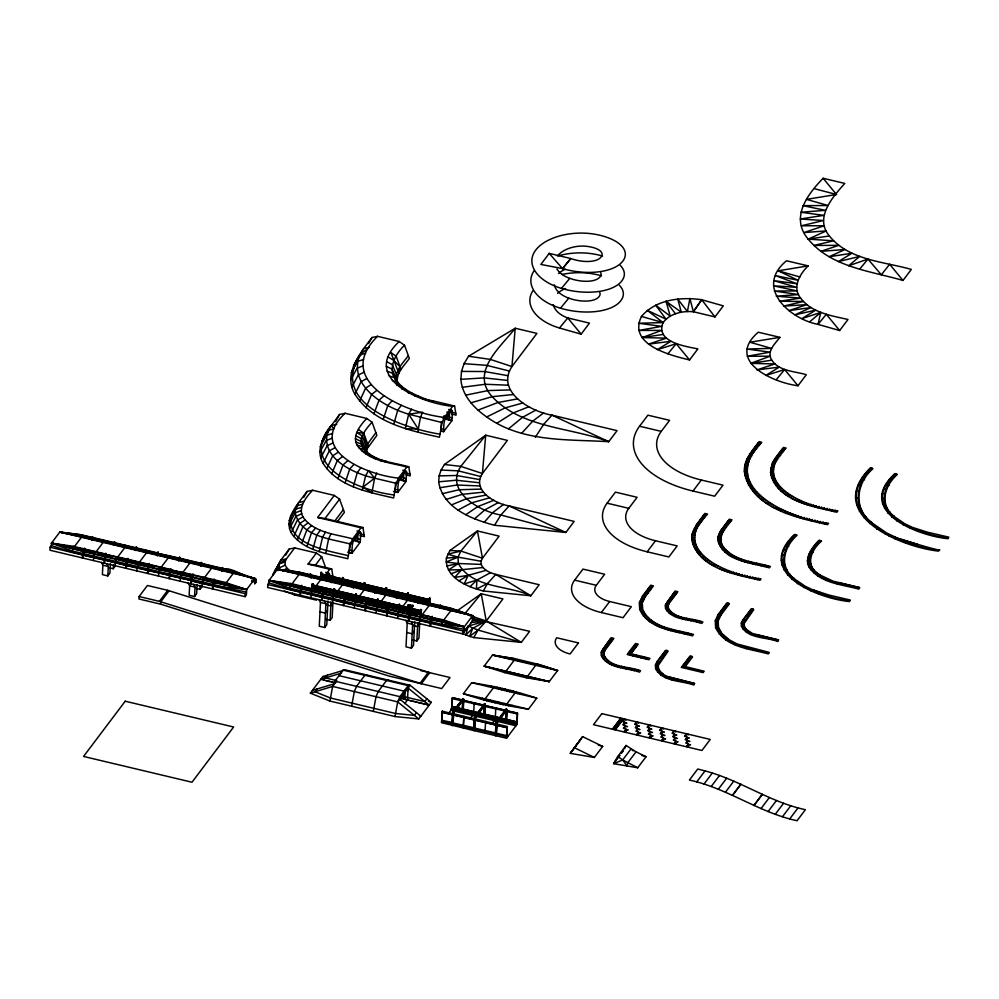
<?xml version="1.0" encoding="UTF-8"?>
<svg xmlns="http://www.w3.org/2000/svg" width="999" height="999" viewBox="0 0 999 999"><rect width="100%" height="100%" fill="white"/><g stroke="black" fill="none" stroke-linecap="round" stroke-linejoin="round"><path stroke-width="1.5" d="M415.646 701.91L416.995 702.235M408.329 604.732L409.965 604.857M158.167 554.233L158.267 552.26L157.455 555.631L157.492 552.897L136.339 547.864L135.227 550.337L135.802 547.739L114.66 542.707L113.549 545.179L114.111 542.582L92.969 537.549L91.858 540.022L92.432 537.425L81.856 534.902L59.803 532.067L51.473 543.119L51.349 545.591L50.1 547.252L49.95 550.224L245.13 596.653L246.378 594.992L246.653 589.547L254.982 578.508C248.476 579.507 225.162 562.799 221.978 570.978L222.777 567.607L222.515 571.103M82.567 554.645L71.99 552.135L73.264 546.291L83.841 548.813L82.355 554.92L50.1 547.252M82.205 557.892L83.392 548.938L84.615 548.164L82.979 553.608M82.755 558.016L84.378 548.938L105.519 553.97L105.157 556.293L104.046 560.077L82.905 555.057L104.258 559.802M91.858 540.022L92.657 536.65L92.395 540.147M93.319 560.539L94.955 551.46M101.461 562.474L102.872 565.209L102.398 574.625L107.817 575.911L109.902 573.151L110.377 563.748M103.896 563.049L105.757 553.196L104.433 563.186M104.795 559.939L125.737 565.247L104.583 560.214L105.807 554.445L127.21 559.128L125.587 568.219M107.817 575.911L108.292 566.508L106.881 563.761M113.549 545.179L114.348 541.808L114.922 543.731M114.086 545.304L114.885 541.933M109.166 567.757L113.237 568.731L113.436 564.697M115.01 565.696L116.633 556.618M126.124 568.344L127.984 558.491L126.761 559.253L125.812 563.798M126.486 565.097L127.747 559.265L148.901 564.285L148.539 566.62L147.415 570.404L126.274 565.372L147.627 570.129M136.776 563.411L127.647 561.238L127.747 559.265M127.984 558.491L127.647 561.238M135.227 550.337L136.039 546.965L136.476 549.075M135.777 550.474L136.576 547.102M136.701 570.854L138.324 561.775M139.086 596.528L159.415 601.361L421.353 683.728L429.695 672.677L167.745 590.322L147.415 585.489L139.086 596.528L138.948 599L160.639 604.158L388.623 675.936L441.695 688.561L450.025 677.522L420.766 670.554M147.265 573.376L149.126 563.523L147.815 573.501M169.955 572.115L148.814 567.095L149.438 564.423L170.579 569.455L169.318 575.287L147.964 570.529L148.227 569.018M156.918 555.494L157.717 552.122M157.455 555.631L158.267 552.26M158.379 576.011L160.015 566.933M160.639 604.158L160.764 601.785L169.093 590.746M168.956 578.533L170.817 568.681L169.493 578.658M169.855 575.412L190.996 580.444L169.643 575.686L169.917 574.175M191.646 577.285L170.504 572.252L170.866 569.929L192.27 574.612L190.647 583.691M221.978 570.978L222.552 568.381L201.398 563.349L200.836 565.946L200.861 563.224L179.72 558.191L178.609 560.664L179.408 557.292L180.557 559.89M178.908 558.404L157.767 553.371L179.171 558.054L178.609 560.664M179.146 560.789L179.408 557.292M190.185 562.687L179.62 560.164L179.72 558.191M180.07 581.181L181.693 572.09M188.199 583.116L189.623 585.851L189.148 595.254L194.568 596.553L196.641 593.781L197.128 584.378M191.184 583.816L193.044 573.963L191.82 574.737L190.871 579.283M191.546 580.569L192.807 574.737L213.961 579.77L213.599 582.092L212.475 585.876L191.333 580.856L212.687 585.601M194.568 596.553L195.042 587.137L193.619 584.403M200.287 565.821L200.412 563.349L201.636 562.574L200.412 563.349M200.836 565.946L201.099 562.449M195.916 588.399L199.975 589.373L200.187 585.339M201.761 586.338L203.384 577.247M212.325 588.848L214.186 578.995L212.874 588.985M213.224 585.739L246.528 592.032L245.279 593.681L213.024 586.013L214.498 579.895L225.075 582.417L246.653 589.547L223.863 587.012L72.053 550.899L51.473 543.119L73.264 546.291M223.801 588.249L225.075 582.417M245.13 596.653L245.279 593.681M222.827 568.856L233.404 571.366L254.982 578.508L254.708 583.953L255.956 582.292L256.106 579.32L253.184 578.633M353.933 585.102L353.371 587.712L353.396 584.977L332.255 579.944L331.68 582.554L331.705 579.82L310.564 574.787L309.99 577.385L310.027 574.662L299.45 572.14L277.397 569.305L269.068 580.357L267.545 587.462L462.724 633.89L473.551 619.53L473.701 616.57L469.305 615.521M300.162 591.883L289.585 589.373L290.859 583.541L301.423 586.051L299.95 592.157L267.695 584.49M299.8 595.129L301.661 585.277L300.349 595.267M321.915 595.804L321.641 597.327L300.499 592.295L301.71 586.525L323.114 591.208L322.49 593.881L301.348 588.848M309.453 577.26L310.252 573.888L311.401 576.485M309.99 577.385L310.801 574.013M331.606 581.805L310.464 576.773L310.564 574.787M311.114 578.209L310.464 576.773M310.914 597.777L312.799 583.741L312.612 589.035L312.525 583.678L312.612 589.035M312.525 583.678L312.063 588.911M320.854 572.639L320.604 577.584L321.353 577.434L321.603 572.489L320.854 572.639L321.603 572.489M321.066 572.352L320.779 579.632L313.374 589.447M319.056 599.712L320.467 602.459L319.268 626.211L324.687 627.509L326.773 624.75L327.972 600.986M321.491 600.287L323.351 590.434L322.178 597.452L343.331 602.484L343.594 600.973M322.028 600.424L322.577 593.319M332.679 595.491L323.564 593.319L323.664 591.333L344.805 596.366L344.443 598.701L323.039 594.005M326.973 575.561L328.596 573.089L329.508 574.188L329.37 576.96M324.687 627.509L325.886 603.746L324.475 600.998M323.476 679.982L324.825 680.307M326.186 680.631L327.535 680.943M331.144 582.417L331.943 579.045M331.68 582.554L332.48 579.183L332.38 581.156M326.036 619.355L330.095 620.329L331.031 601.935M332.605 602.934L334.215 588.836L334.503 593.918L333.753 594.068L334.215 588.836M328.896 681.268L330.244 681.593M334.29 594.193L334.278 589.185M331.606 681.917L332.954 682.242M342.545 577.797L342.295 582.742L343.044 582.592L343.294 577.647L342.545 577.797L343.294 577.647M342.744 577.522L342.457 584.79L335.052 594.605M343.082 577.922L343.044 582.592M343.181 605.456L345.042 595.604M343.718 605.581L345.579 595.729M344.081 602.335L345.342 596.503L366.496 601.535L366.133 603.858L365.01 607.642L343.868 602.609L365.222 607.367M349.238 552.572L349.638 544.555M350.587 552.897L349.25 552.322M347.602 552.185L351.948 553.221C352.147 548.426 351.785 540.684 355.344 537.862M354.121 539.735L352.784 539.16M352.822 587.574L353.634 584.203L353.371 587.712M355.294 538.011L358.266 533.99M357.967 533.503L357.567 541.52L355.482 540.047L355.607 537.574L360.402 539.697M356.518 540.784L355.494 539.81M354.295 608.091L355.894 593.993L356.318 595.429L377.522 600.399M358.216 534.14L359.84 531.668L360.751 532.767L360.277 542.17L351.948 553.221M356.218 598.463L355.432 599.225L355.894 593.993M355.919 599.013L355.956 594.343M355.981 599.35L356.443 594.13M358.916 541.845L357.58 541.283M364.061 587.212L363.973 587.899L364.435 582.679L364.148 589.947L356.743 599.762M364.16 585.364L364.123 585.976M364.435 582.679L364.16 584.19L343.069 579.095M364.86 610.614L366.72 600.761M365.409 610.739L367.27 600.886L367.145 603.359M388.174 606.693L386.7 612.799L365.559 607.767L367.033 601.66L388.174 606.693L388.074 608.666M416.945 600.099L397.315 595.429L396.74 598.026L396.765 595.292L375.624 590.272L374.513 592.744L375.312 589.373M364.51 587.624L375.087 590.134L374.513 592.744M375.05 592.869L375.861 589.497M375.974 613.261L377.859 599.225L377.672 604.52L377.585 599.163L377.672 604.52M377.585 599.163L377.123 604.383M385.914 588.111L385.664 593.069L386.413 592.919L386.663 587.961L385.914 588.111L386.663 587.961M386.126 587.837L385.839 595.104L378.434 604.932M386.551 615.771L387.737 606.818L388.948 606.043L387.737 606.818M387.088 615.896L387.637 608.791M409.602 612.2L388.723 606.818L409.865 611.85L409.503 614.173L408.391 617.956L387.237 612.924L388.411 605.918M395.055 491.82L395.467 483.803M396.416 492.145L395.067 491.57M393.431 491.433L397.764 492.47C397.964 487.674 397.602 479.932 401.173 477.11M399.95 478.983L398.601 478.409M401.123 477.26L404.083 473.239M403.796 472.752L403.384 480.769L401.298 479.295L401.423 476.823L406.231 478.946M396.203 597.902L397.003 594.53L396.74 598.026M402.347 480.032L401.311 479.058M404.033 473.389L405.656 470.916L406.581 472.015L406.106 481.418L397.764 492.47M397.664 618.418L399.275 604.32L399.563 609.402L398.813 609.54L399.275 604.32M404.745 481.093L403.396 480.531M399.35 609.677L399.338 604.657M401.348 697.527L400.012 696.965M407.604 593.269L407.355 598.226L408.104 598.076L408.354 593.131L407.604 593.269L408.354 593.131M407.804 592.994L407.517 600.262L401.036 608.853M400.037 700.324L400.824 697.752L407.068 689.472L407.979 690.571L405.269 689.922L404.795 699.325L402.709 697.851L402.834 695.379L404.92 696.852L424.8 701.585L426.885 698.825M407.879 597.939L407.879 593.331M408.141 593.406L408.104 598.076M405.794 620.354L407.217 623.089L406.006 646.852L411.426 648.139L413.511 645.379L414.722 621.615M403.758 698.588L402.722 697.602M403.946 693.618L404.071 691.146L339.011 675.661M408.566 605.382L409.365 605.332M408.241 620.928L410.102 611.076L410.302 613.96L410.402 611.975L431.556 617.007L410.139 612.325L408.928 618.094L430.07 623.126L431.106 617.132L432.33 616.371L430.469 626.223M408.778 621.066L410.639 611.201M409.19 605.082L408.853 604.894M406.156 699.65L404.807 699.075M329.945 701.061L332.63 686.425L334.84 681.181L343.169 670.142L408.229 685.614L410.189 685.326L345.13 669.854L322.839 676.573L310.339 693.144L329.945 701.061L395.005 716.545L418.781 718.943L431.281 702.372L410.189 685.326L408.104 688.086L407.505 699.974L404.732 703.658M408.866 700.299L407.517 699.725M411.426 648.139L412.637 624.387L411.213 621.64M410.214 700.624L411.576 700.936M412.924 701.261L414.285 701.585M417.882 603.059L418.007 600.586L419.23 599.812L418.431 603.184L418.456 600.461M472.302 621.191L472.577 615.746L451.261 608.266L440.684 605.744L440.109 608.354L440.147 605.619L418.993 600.586L418.431 603.184M412.774 639.997L416.845 640.958L417.782 622.577M419.355 623.576L420.954 609.477L421.253 614.56L420.504 614.71L420.954 609.477M420.979 614.497L421.016 609.815M421.041 614.835L421.503 609.602M418.344 702.559L419.705 702.871M419.518 715.609L420.866 716.183L399.775 699.138L397.689 701.897L395.005 716.545M421.066 703.196L422.415 703.521M423.776 703.845L425.124 704.17M421.803 615.247L429.208 605.431L430.045 598.289L429.22 599.675L408.079 594.642M429.12 602.697L429.033 603.384L429.495 598.151M429.92 626.086L430.144 621.678L431.543 619.243M426.486 704.482L427.834 704.807M430.819 622.976L464.123 629.27L462.874 630.918L430.619 623.251L431.83 617.482L442.669 619.655L464.248 626.798L472.577 615.746L450.999 608.603L440.422 606.093M440.884 431.068L441.009 428.596L443.718 429.233M441.083 427.21L441.358 421.665M442.232 431.393L440.896 430.819M440.696 431.031L443.593 431.718C443.793 426.923 443.431 419.18 446.99 416.346M445.779 418.231L444.43 417.657M446.953 416.508L449.712 412.512M443.593 431.718L451.923 420.666L452.397 411.263L449.687 410.614L449.213 420.017L447.127 418.544L447.252 416.071L452.048 418.194M448.176 419.28L447.14 418.306M439.572 608.216L440.372 604.845L440.109 608.354M449.862 412.637L451.486 410.164L452.397 411.263M450.574 420.342L449.225 419.78M441.396 625.486L442.669 619.655M441.733 720.104L442.295 711.063L441.508 722.714L451.948 725.199L452.572 714.672L452.984 712.275L453.796 712.462L452.647 725.536L451.835 725.336L453.022 711.525L462.612 698.825L463.698 699.35L463.236 710.351M461.338 699.787L452.397 697.664L451.948 706.58L505.756 719.38L506.206 710.464L485.227 705.644L506.206 710.464M452.647 725.536L453.833 711.725L463.424 699.025M453.221 720.004L453.359 717.369M462.724 633.89L462.874 630.918M463.973 632.242L464.248 626.798L431.83 617.482M462.375 709.053L462.574 699.575L463.386 699.762L463.486 701.473L463.086 709.39M462.425 710.152L462.887 700.998L452.347 698.651M463.199 727.884L463.873 716.358M463.424 725.262L463.823 717.344M473.676 712.836L474.138 703.671M517.457 713.149L506.918 710.801L517.457 713.149L517.507 713.998L516.982 724.387L506.568 738.199L473.526 730.494L474.15 719.967L453.384 714.859M452.884 722.926L473.863 727.747L474.263 719.829L453.284 714.997M474.338 730.694L474.975 720.154L495.841 725.124L495.541 732.904L474.562 728.084M483.966 714.36L484.415 705.444L463.536 700.474L484.515 705.306M484.777 714.547L485.327 705.506M485.389 706.355L484.99 714.273L505.856 719.243M484.877 733.041L485.664 721.378L485.402 722.639M495.354 717.994L495.766 707.979L495.716 708.978M495.217 735.664L496.366 722.589L497.177 722.789L496.028 735.851M505.644 719.517L505.944 709.889L506.755 710.089L506.868 711.788L506.456 719.705L505.756 719.38M506.456 719.705L507.067 709.665L505.981 709.153L496.403 721.852L495.741 725.262L496.553 725.461L497.215 722.04L506.793 709.34M506.568 738.199L507.355 726.535L496.915 724.05M360.002 535.589L364.435 536.65L362.962 527.534L361.001 527.809L352.672 538.861L350.462 544.093L347.777 558.741C329.195 553.995 307.367 551.673 293.831 536.376C280.582 521.241 298.364 503.683 307.055 491.433L312.612 490.247L334.29 495.404L339.585 499.175L344.405 512.337L337.262 521.803M352.672 538.861C336.576 534.378 317.133 533.279 305.195 519.93C295.941 510.239 305.407 497.664 312.612 490.247M405.931 474.862L410.264 475.899L408.791 466.783L406.83 467.057L398.501 478.109L396.291 483.341L393.606 497.989C368.494 492.07 338.149 486.975 323.102 463.374C312.937 445.542 329.907 428.246 339.523 414.473L345.08 413.286L366.758 418.444L372.053 422.215L376.873 435.389L367.195 448.663L366.246 453.359M398.501 478.109C368.569 475.299 304.982 450.736 345.08 413.286M451.748 414.11L456.093 415.147L454.607 406.031L452.647 406.306L444.318 417.357L442.107 422.589L439.423 437.237C408.853 430.332 372.952 422.677 354.92 394.218C342.794 373.876 360.189 353.234 372.003 337.512L377.547 336.326L399.238 341.496L404.533 345.254L409.353 358.429C404.245 365.834 395.129 373.589 397.664 383.678M406.83 467.057C390.734 462.574 371.266 461.501 359.328 448.139C350.05 438.424 359.565 425.874 366.758 418.444M444.318 417.357C407.58 413.549 331.193 381.955 377.547 336.326M452.647 406.306C422.714 403.509 359.091 378.933 399.238 341.496M438.686 481.818L439.135 475.874L441.071 470.054L444.455 464.485L485.714 435.214L507.392 440.384L482.405 473.514C471.441 490.372 495.042 503.596 509.115 505.931L574.175 521.403L565.846 532.455L494.53 525.262C471.953 519.293 442.632 508.091 438.686 481.818L456.206 480.232L479.333 482.754M446.391 558.066C444.667 577.734 467.582 587.025 483.316 590.983L530.856 595.779L539.185 584.74L495.816 574.413C490.109 572.839 483.616 570.329 481.206 564.423L481.043 561.251L482.467 558.216L499.125 536.126L477.435 530.956L449.937 550.474L446.391 558.066L458.042 557.142L481.043 561.251M460.876 379.333L461.476 371.403L464.048 363.661L468.556 356.231L515.234 328.246L536.925 333.404L511.938 366.546C495.479 391.82 530.894 411.663 551.997 415.159L617.057 430.644L608.728 441.683C567.382 439.185 522.127 442.47 486.7 416.958C474.026 408.129 462.075 395.479 460.876 379.333L484.19 377.884L507.317 380.407M691.758 538.911L692.132 533.953L696.553 524.463L704.894 513.424L707.604 514.073C667.457 551.51 731.081 576.086 761.026 578.883L759.977 580.269C735.414 574.238 697.752 568.955 691.758 538.911L694.655 538.973M717.881 539.51L718.119 536.338L720.953 530.269L729.282 519.23L732.005 519.867C725.249 527.035 715.596 538.985 724.525 548.401C736.063 561.238 754.932 562.037 770.391 566.458L769.355 567.844C752.11 562.724 722.776 561.613 717.881 539.51L720.779 539.585M744.367 471.728C743.743 459.777 752.309 450.487 759.053 441.62L761.762 442.27C715.521 487.912 791.807 519.443 828.533 523.301L827.497 524.675C796.59 517.519 751.423 508.791 744.367 471.728L747.277 471.79M770.504 472.34L772.352 463.024L775.112 458.479L783.441 447.427L786.151 448.076C746.777 484.503 808.815 508.191 837.911 510.864L836.862 512.25C813.099 506.343 776.373 501.51 770.504 472.34L773.401 472.402M820.191 592.532L812.399 589.672L828.795 595.017L850.249 600.024L849.437 601.548C818.643 598.638 753.421 573.164 794.342 534.702L797.065 535.352C783.803 546.878 778.421 566.945 794.355 578.746C777.697 567.32 782.791 546.353 796.403 534.69M849.724 600.711C819.143 597.827 754.32 572.577 795.054 534.365M819.392 574.7L832.991 581.143L859.615 587.599L858.815 589.123C842.719 584.652 823.263 583.541 811.338 570.204C802.085 560.501 811.538 547.927 818.743 540.509L821.453 541.158C810.214 550.961 804.807 566.208 819.929 574.974C804.22 566.47 809.053 550.511 820.803 540.496M859.09 588.286C843.156 583.816 823.863 582.792 812.025 569.567C802.846 559.952 812.362 547.527 819.442 540.172M917.731 544.43C839.972 520.267 943.381 553.221 939.672 549.737L938.635 551.123C901.073 547.14 823.188 514.735 870.191 468.069L872.901 468.706C856.093 483.404 852.959 508.653 872.065 522.889C852.259 509.003 855.107 482.917 872.252 468.056M938.923 550.274C901.56 546.328 824.075 514.148 870.891 467.732M893.768 516.246L904.857 523.813L912.05 527.235L927.447 532.18L948.813 537.162L948.014 538.698C918.069 535.889 854.445 511.313 894.592 473.876L897.302 474.513C884.527 485.664 878.833 505.057 894.367 516.558C878.096 505.432 883.503 485.127 896.652 473.863M948.288 537.849C918.568 535.077 855.344 510.726 895.291 473.538M517.045 723.151L515.946 725.774L450.874 710.289L452.048 706.443L462.487 708.915M451.985 707.679L451.223 709.377L516.283 724.862L517.107 721.915L506.668 719.43M334.303 682.554L335.676 682.629M408.291 604.807L407.904 606.031L412.187 606.88M408.104 605.244L409.253 605.806M485.102 704.183L484.29 703.983L474.712 716.695L474.05 720.104L474.862 720.291L475.524 716.882L485.102 704.183L485.177 706.63L484.365 706.43L484.253 704.732L485.064 704.919L485.177 706.63M475.174 719.879L475.487 717.632L474.675 717.432L474.862 720.291M351.636 706.218L354.32 691.583L356.531 686.338L364.86 675.299L366.82 675.012M417.744 432.08L420.429 417.432L422.639 412.2L408.666 414.198C383.953 406.93 347.864 385.527 359.777 354.87L369.218 347.377L363.661 348.564L359.578 355.744M373.326 711.388L376.011 696.74L378.209 691.508L386.551 680.456L388.499 680.169M325.736 553.496L328.596 538.898L330.981 533.703M409.003 606.368L408.316 605.744M808.154 265.884L778.209 270.804L798.001 280.269L775.474 275.612L796.94 283.753L773.9 280.632L796.665 287.337L773.513 285.801L797.202 290.959L774.312 291.021L798.513 294.568L776.298 296.204L800.586 298.089L779.432 301.248L803.396 301.461L783.653 306.094L806.88 304.633L788.885 310.627L810.988 307.555L795.054 314.797L815.646 310.177L802.047 318.519L820.778 312.437L818.019 324.375L839.659 330.519L847.989 319.48C831.343 315.684 811.613 312.799 800.586 298.089C791.845 287.425 799.874 273.913 808.154 265.884L786.525 260.776C754.257 287.113 789.247 318.868 818.019 324.375L826.298 314.31L839.659 330.519M319.18 551.673L322.565 537.212L325.462 532.167M362.262 490.147L365.634 475.686L368.544 470.629L374.6 478.184L396.291 483.341M312.749 549.313L316.783 535.089L320.329 530.282M353.259 486.838L357.292 472.614L360.839 467.807M393.718 424.4L397.739 410.189L401.286 405.369M306.905 546.553L311.526 532.604L315.659 528.071M345.092 482.979L349.7 469.031L353.833 464.498M383.191 419.43L387.812 405.494L391.945 400.949M291.733 514.497C283.466 544.68 329.195 550.824 348.339 555.694M304.27 501.286L298.664 502.572L289.136 520.654M336.738 424.338L331.193 425.524C295.966 467.207 363.074 491.446 394.155 494.942M504.857 672.652L505.656 671.116L549.263 681.593L557.604 670.541L536.713 663.848L526.535 677.809L504.857 672.652L484.203 666.108L492.544 655.069L515.034 658.691L536.95 663.998L557.604 670.541L492.544 655.069L515.272 658.841L505.894 671.266L484.203 666.108L526.823 676.972L549.263 681.593L526.535 677.809M694.555 683.491L667.369 676.573L694.555 683.491L693.756 685.027C681.443 680.381 662.662 682.167 655.594 668.618L655.419 665.047L656.98 661.725L665.371 650.586L667.432 650.574L668.081 651.236L658.341 665.309L658.491 668.493L660.214 671.603L663.386 674.425L659.565 671.241L657.792 668.031L657.629 664.747L667.432 650.574M684.278 666.383L704.17 671.216L703.121 672.602L681.443 667.432L689.772 656.393L691.832 656.38L692.482 657.03L685.189 666.695L684.278 666.383L691.832 656.38M727.722 638.985L737.062 643.955L769.18 652.384L768.368 653.92C750.012 648.813 724.7 647.364 715.596 627.534L715.272 620.766L718.231 614.41L726.635 603.284L728.696 603.271L729.345 603.92L721.016 614.972L718.181 621.041L718.493 627.397L721.94 633.616L728.271 639.26L721.29 633.254L717.794 626.935L717.482 620.479L720.341 614.335L728.696 603.271M745.192 628.558L752.447 633.441L778.546 639.959L777.746 641.495C766.171 636.9 748.288 639.023 741.445 626.348L741.283 623.164L742.707 620.129L751.036 609.078L753.096 609.065L753.745 609.727L744.193 623.426L744.33 626.211L745.841 628.92L743.643 625.749L743.493 622.864L753.096 609.065M827.659 596.366L827.971 595.541M837.125 583.965L837.437 583.129M916.857 545.941L917.169 545.104M926.323 533.528L926.635 532.704M301.748 543.444L306.88 529.807L311.526 525.586M337.874 478.621L342.994 464.985L347.652 460.764M373.913 413.836L379.033 400.199L383.691 395.979M457.48 610.601L481.231 593.743L502.922 598.913L486.263 621.003L472.702 628.359L469.617 636.413L462.262 633.341M671.89 679.819L672.215 678.995L694.043 684.178M746.503 648.713L746.84 647.889L768.656 653.084M756.056 636.338L756.393 635.501L778.034 640.659M693.368 311.75L701.685 299.725L723.301 305.869L714.959 316.92L693.368 311.75L689.909 298.514L687.412 311.488L677.734 299.063L681.293 312.175L666.058 301.336L670.217 316.146L655.669 305.182L666.008 319.156L647.277 310.339L663.099 322.59C654.919 342.27 686.226 346.453 697.889 348.901L689.56 359.952C670.741 355.407 627.572 344.817 641.47 316.446C655.893 299.375 680.881 296.753 701.748 299.725L693.368 311.75C682.504 310.764 669.917 313.386 663.099 322.59L638.573 323.239L661.6 326.361L638.823 330.444L661.675 330.394L642.207 337.575L666.47 338.137L648.513 344.118L670.866 341.321L657.28 349.662L676.211 343.743L689.56 359.952M297.365 540.022L302.934 526.735L308.029 522.852M331.73 473.851L337.3 460.551L342.395 456.668M366.021 407.692L371.578 394.405L376.673 390.522M376.81 472.952L374.6 478.184L371.915 492.832L362.962 487.125L374.6 478.184C353.184 473.464 318.818 457.592 328.271 430.344L334.066 428.796L331.193 425.524L323.326 439.023M418.781 718.943L397.689 701.897L399.9 696.665L408.229 685.614M621.54 753.209L622.002 752.11L621.465 752.821M622.614 751.785L623.076 750.686L622.539 751.398M292.282 572.202L286.938 568.219L285.227 565.122L285.065 561.962L286.388 558.916L294.717 547.877L316.408 553.034L321.703 556.793L325.512 567.22M624.562 748.763L626.061 745.454L636.026 751.835L646.066 756.73L637.724 767.769L613.648 763.673L617.719 756.505L626.061 745.454M819.13 593.993L819.492 593.181M831.605 582.429L831.98 581.618M905.569 542.794L905.931 541.982M918.044 531.231L918.418 530.407M293.831 536.376L299.75 523.451L305.195 519.93M326.785 468.731L332.704 455.806L338.149 452.297M359.652 401.111L365.572 388.186L371.016 384.677M274.026 572.877L280.844 560.102L289.173 549.063L294.717 547.877M272.69 575.249L280.844 560.102L286.388 558.916L279.121 563.898L272.69 575.249L277.922 566.033M449.937 550.474L460.876 551.073L482.467 558.216L477.435 530.956L460.876 551.073L458.042 557.142L458.354 563.498C472.215 588.673 508.004 584.964 530.856 595.779L495.816 574.413L487.587 583.478L483.316 590.983M601.236 652.147L611.163 637.687L613.873 638.336L605.531 649.375L604.12 652.409L604.27 655.594C611.126 668.269 628.995 666.158 640.584 670.741L639.535 672.127C627.235 667.494 608.466 669.255 601.41 655.719L601.236 652.147L604.12 652.409M639.385 602.709L642.407 596.266L650.736 585.214L653.446 585.864L645.117 596.915L642.282 602.984L642.594 609.34C651.41 628.396 675.911 629.457 693.506 634.477L692.469 635.864C674.113 630.756 648.826 629.295 639.722 609.465L639.385 602.709L642.282 602.984M665.384 605.107L675.137 591.021L677.846 591.67L669.505 602.709L668.269 605.369L668.406 608.154C675.062 619.942 692.02 617.507 702.884 622.052L701.835 623.438C690.259 618.843 672.389 620.953 665.534 608.279L665.384 605.107L668.269 605.369M672.215 678.995C666.008 677.272 658.965 674.512 656.343 668.094L656.181 664.61L657.692 661.363L666.083 650.249M746.84 647.889C734.914 644.58 721.39 639.323 716.345 626.997L716.021 620.342L718.955 614.06L727.334 602.946M756.393 635.501C750.848 633.965 744.53 631.543 742.195 625.811L742.045 622.739L743.418 619.767L751.735 608.753M354.92 394.218L361.101 381.68L366.808 378.546M323.102 463.374L329.295 450.836L335.002 447.702M291.209 532.542L297.39 520.004L303.097 516.87M351.898 387.125L358.254 374.975L364.123 372.24M320.766 457.854L327.11 445.716L332.992 442.969M289.523 528.608L295.879 516.458L301.748 513.723M277.872 570.616L279.308 567.869L279.121 563.898L285.065 561.962M408.029 606.006L409.091 606.243M412.974 606.231L412.387 606.568M350.649 379.945L357.068 368.194L363.012 365.859M319.792 452.285L326.211 440.534L332.155 438.199M288.836 524.612L295.254 512.874L295.529 509.303L301.436 507.355M351.186 372.802L357.58 361.451L363.499 359.515M320.217 446.728L326.598 435.377L332.517 433.441M439.985 434.19C406.094 428.683 330.169 405.02 358.903 356.943L353.509 365.821L359.777 354.87L365.559 353.309M368.594 343.506L372.003 337.512M335.439 421.665L339.523 414.473M303.659 497.415L307.055 491.433M285.764 555.044L289.173 549.063M472.452 618.531L529.632 631.318L521.303 642.369L478.034 630.069L469.617 636.413L473.763 637.574L478.034 630.069L486.263 621.003L481.231 593.743L464.672 613.861M411.576 409.153L408.666 414.198L405.282 428.658L418.294 429.021L408.666 414.198L442.107 422.589M811.088 591.046L811.55 590.259M826.46 580.544L826.922 579.757M894.967 538.898L895.416 538.111M910.339 528.396L910.788 527.609M614.56 762.462L615.771 760.376M666.058 677.946L666.508 677.16M735.351 645.129L735.801 644.343M750.724 634.627L751.186 633.828M322.015 441.308L329.208 430.219M290.422 516.783L297.59 506.043M494.53 525.262L500.886 514.997L509.115 505.931L565.846 532.455L500.886 514.997C479.77 511.5 444.368 491.658 460.814 466.383L485.714 435.214L482.405 473.514L460.814 466.383L444.455 464.485M535.339 437.25L543.768 424.225L551.997 415.159L608.728 441.683C570.716 427.172 521.977 428.421 492.182 396.69C469.655 372.053 501.011 346.591 515.234 328.246L511.938 366.546L490.347 359.403L468.556 356.231M576.011 745.741L577.772 743.268M577.622 743.606L579.919 740.421M579.77 740.759L580.456 739.71M582.604 736.625L570.267 753.358L594.355 757.454L602.684 746.415L582.604 736.625L570.267 753.358M803.795 587.599L804.32 586.85M821.79 578.334L822.314 577.584M885.326 534.353L885.851 533.591M903.333 525.087L903.858 524.338M571.178 752.147L575.836 745.841M574.937 747.165L576.373 745.129M413.111 605.619L412.425 606.768L413.211 605.881M235.227 573.051L254.982 578.508L59.803 532.067L81.856 534.902M74.088 547.052L81.493 537.225M103.546 540.059L103.184 542.395L95.779 552.21M114.273 544.218L103.446 542.045M125.225 545.229L124.863 547.552L117.457 557.367M113.237 568.731L115.31 565.971M146.915 550.387L146.553 552.709L139.148 562.524M168.606 555.544L168.244 557.867L160.839 567.682M179.945 557.417L178.734 558.179M179.62 560.164L180.332 560.364M159.415 601.361L167.745 590.322M190.285 560.701L189.922 563.024L182.517 572.852M192.382 576.311L181.593 574.075M201.024 564.847L191.696 563.036M201.561 564.984L222.452 570.354M357.642 359.153L361.351 354.245M211.975 565.859L211.613 568.181L204.208 578.009M199.975 589.373L202.06 586.613M325.174 436.113L327.947 432.43M404.533 345.254C394.842 354.383 386.363 370.454 397.477 381.93C406.019 392.182 419.056 396.303 430.969 401.148L432.929 400.861L454.607 406.031M225.899 583.166L233.304 573.351M408.341 355.681C402.697 363.374 393.456 371.953 396.815 382.592L392.744 373.389L387.125 371.178M292.57 513.249L295.105 509.877M372.053 422.215C365.771 429.12 355.919 440.447 364.523 449.575C375.674 461.925 393.931 462.4 408.791 466.783M256.106 579.32L254.857 580.981L251.91 580.044M375.874 432.642L366.146 445.991L365.159 450.861L361.026 441.346L355.332 438.736M274.812 570.691L278.521 565.784M361.001 527.809L317.632 517.494L334.29 495.404M317.632 517.494L325.012 518.493L339.585 499.175M335.09 520.616L343.406 509.602M455.644 611.063L472.577 615.746L277.397 569.305L299.45 572.14M291.683 584.29L299.088 574.475M333.191 578.071L331.718 568.955L329.757 569.243L308.067 564.073L316.408 553.034M557.479 256.019A23.614 13.661 -8.2 0 1 586.95 246.353A23.614 8.991 -1.7 0 1 600.549 257.605A23.614 10.639 13 0 1 570.779 258.541L549.2 253.371L540.859 264.435L562.562 268.606A46.691 22.79 8.1 0 0 622.29 261.775A46.691 21.141 0.5 0 0 595.329 234.315A46.691 25.812 -2.6 0 0 535.039 251.036A46.691 27.46 5.6 0 0 561.5 288.399A46.691 22.79 8.1 0 0 621.278 281.581A46.691 21.141 0.5 0 0 620.292 265.397M308.067 564.073L315.447 565.084L321.703 556.793M310.152 575.874L310.839 575.811M310.177 576.298L277.397 569.305L296.653 573.189M302.085 587.887L312.45 590.671M321.129 572.702L321.353 577.434M313.062 583.803L312.312 583.953M312.412 584.989L421.391 610.913M320.791 573.876L429.82 599.725M312.949 585.114L334.153 590.072M321.341 574L342.482 579.033M312.35 586.226L421.316 612.15M320.729 575.112L429.757 600.961M312.312 586.838L421.291 612.774M320.704 575.724L429.732 601.585M312.937 586.288L334.091 591.321M312.912 586.9L334.053 591.932M312.25 588.086L421.228 614.01M320.642 576.96L429.67 602.822M323.276 577.822L329.757 569.243M324.113 579.033L327.023 575.412M323.664 591.333L344.543 596.715M342.819 577.859L342.819 582.467M334.752 588.973L334.003 589.11M334.69 590.209L355.831 595.242M334.628 591.445L355.769 596.478M334.59 592.057L355.744 597.09M342.982 584.103L332.155 581.93M327.497 610.389L325.412 613.149L319.992 611.863M354.096 586.738L364.41 589.597M330.095 620.329L332.18 617.569L332.904 603.209L330.831 605.968L326.76 605.007M364.985 582.804L364.223 582.954M364.71 584.315L385.851 589.348M375.237 591.77L365.921 589.959M386.188 588.174L386.413 592.919M378.122 599.288L377.372 599.437M378.059 600.524L399.213 605.556M386.401 589.485L407.542 594.505M377.46 601.635L356.256 596.678L377.422 602.247M377.997 601.76L399.15 606.793M377.972 602.385L399.113 607.417M533.029 290.647A46.691 27.46 5.6 0 0 559.49 328.009L581.131 334.153L589.46 323.114L567.769 317.944A23.614 15.31 8.5 0 1 553.246 304.595M317.07 688.985L314.985 691.745L330.507 698.014L395.567 713.486L414.385 715.384L416.471 712.624M327.485 675.174L325.399 677.934L336.85 680.656M396.928 596.927L386.101 594.767M397.465 597.065L406.268 599.562M310.339 693.144L332.63 686.425L334.028 684.577M399.812 604.445L399.063 604.595M399.75 605.681L420.891 610.714M399.687 606.917L420.829 611.95M399.65 607.542L420.804 612.574M409.503 605.706L409.39 605.169M412.999 605.494C411.089 607.417 414.46 604.732 411.825 605.194M430.045 598.289L429.283 598.426M429.22 600.836L429.183 601.46M414.235 631.031L412.162 633.791L406.73 632.492M416.845 640.958L418.931 638.199L419.655 623.851L417.57 626.61L413.511 625.636M443.494 620.404L450.899 610.589M420.005 683.304L428.346 672.265M472.452 618.219L473.701 616.57M639.572 426.223L647.901 415.184L669.592 420.342L661.263 431.381L639.572 426.223A93.019 48.601 2.9 0 0 692.994 491.046L714.672 496.203L723.014 485.164L701.323 480.007A69.755 36.451 2.9 0 1 661.263 431.381M449.026 712.749L451.923 708.915L452.397 697.664L462.724 700.287L462.774 701.136M463.374 693.718L471.715 682.679C493.818 686.063 515.546 691.071 536.775 698.151L528.434 709.203C506.318 705.818 484.602 700.811 463.374 693.718L528.434 709.203M607.105 503.184L615.434 492.132L637.125 497.302L628.783 508.341L607.105 503.184A69.755 36.451 2.9 0 0 647.165 551.798L668.855 556.955L677.185 545.916L655.494 540.759A46.503 24.301 2.9 0 1 628.783 508.341M462.887 699.163L452.672 712.687L453.484 712.886L463.698 699.35L462.612 698.825M452.622 713.673L442.182 711.201M453.546 713.736L474.313 718.843M463.798 701.048L462.674 701.273M452.272 722.452L441.633 720.242L442.045 719.692L442.045 720.616M473.976 702.959L474.026 703.808M478.996 698.451L479.645 697.589M487.974 686.55L488.623 685.689M481.506 699.362L482.355 698.239M490.684 687.187L491.533 686.076M473.738 711.6L472.564 715.446L469.792 719.13M484.028 700.262L494.443 686.463M574.625 580.144L582.966 569.093L604.645 574.25L596.316 585.302L574.625 580.144A46.503 24.301 2.9 0 0 601.336 612.549L623.026 617.707L631.356 606.668L609.677 601.51A23.252 12.15 2.9 0 1 596.316 585.302M486.738 700.911L487.774 699.525M496.103 688.486L497.152 687.1M484.565 704.32L474.363 717.844L475.174 718.044L485.377 704.507L484.29 703.983M475.224 718.893L496.003 724M489.448 701.56L490.484 700.174M498.813 689.123L499.862 687.749M492.157 702.197L493.194 700.823M501.523 689.772L502.572 688.386M474.775 727.809L475.074 720.017L495.954 724.987M473.526 730.494L452.759 725.399M494.867 702.846L495.904 701.46M504.245 690.421L505.282 689.035M497.577 703.483L498.613 702.11M506.955 691.058L507.992 689.685M500.287 704.133L501.323 702.759M509.665 691.708L510.701 690.321M779.882 337.325C775.149 343.693 766.133 351.623 771.777 360.202C779.432 371.453 794.605 371.153 806.33 374.7L797.989 385.751C773.251 382.679 724.824 361.026 758.253 332.217L779.882 337.325L749.924 342.245L771.54 348.389L747.002 349.038L770.029 352.16L747.252 356.243L770.117 356.193L750.649 363.361L774.912 363.936L756.942 369.917L779.295 367.12L765.709 375.462L784.64 369.543L797.989 385.751M502.997 704.782L504.045 703.396M512.375 692.357L513.411 690.971M495.417 716.758L494.255 720.616L491.471 724.287M505.706 705.419L516.121 691.62M508.616 705.806L509.465 704.682M517.794 693.643L518.643 692.519M506.256 709.477L496.053 723.001L496.865 723.201L507.067 709.665L505.981 709.153M495.741 725.262L496.865 725.037M511.525 706.193L512.175 705.331M520.504 694.293L521.153 693.418M496.466 732.966L496.765 725.187L507.192 727.659L506.793 735.589L496.253 733.241M506.693 735.726L507.105 735.177L507.604 736.812M601.336 612.549L609.677 601.51M647.165 551.798L655.494 540.759M692.994 491.046L701.323 480.007M902.996 280.457L911.325 269.405C883.665 261.563 849 260.352 829.37 235.964C814.11 217.907 832.791 196.778 844.804 183.429L823.126 178.272C807.167 194.58 790.097 217.794 808.203 239.136C831.168 267.295 870.554 270.966 902.996 280.457L889.647 264.248L881.343 274.8L867.956 259.091L848.651 265.734L859.689 256.443L838.386 261.576L851.985 253.234L829.058 256.755L844.992 249.513L820.828 251.336L838.823 245.342L813.835 245.429L833.591 240.809L808.203 239.136L826.235 230.919L804.02 232.555L824.25 225.737L801.36 225.799L823.451 220.517L800.286 218.993L823.838 215.359L800.786 212.238L825.411 210.327L802.871 205.657L828.146 205.519L806.505 199.375L836.475 194.48L823.126 178.272M617.844 666.957L618.893 665.584M620.566 667.607L621.603 666.233M629.932 655.182L638.261 644.13L635.551 643.493L627.222 654.532L648.913 659.702L649.949 658.316L628.271 653.159M623.276 668.256L624.313 666.87M632.642 655.831L633.691 654.445M625.986 668.893L627.022 667.519M635.352 656.468L636.4 655.094M628.696 669.542L629.732 668.169M638.061 657.117L639.11 655.731M631.405 670.192L632.442 668.806M640.784 657.767L641.82 656.38M634.115 670.829L635.152 669.455M643.493 658.403L644.53 657.03M636.825 671.478L637.861 670.092M646.203 659.053L647.24 657.667M670.779 630.706L671.827 629.32M680.157 618.281L681.193 616.895M673.488 631.343L674.537 629.969M682.866 618.918L683.903 617.544M676.198 631.992L677.247 630.606M685.576 619.567L686.613 618.181M678.908 632.642L679.957 631.256M688.286 620.204L689.322 618.831M681.63 633.279L682.667 631.905M690.996 620.854L692.045 619.48M612.474 729.195L620.804 718.156M684.34 633.928L685.376 632.542M693.706 621.503L694.755 620.117M613.823 729.52L622.165 718.468M615.184 729.844L623.513 718.793M687.05 634.577L688.086 633.191M696.415 622.14L697.464 620.766M689.76 635.214L690.796 633.841M699.125 622.789L700.174 621.403M738.298 575.112L739.335 573.726M747.664 562.687L748.713 561.301M741.008 575.749L742.045 574.375M750.374 563.324L751.423 561.95M743.718 576.398L744.755 575.024M753.084 563.973L754.133 562.587M746.428 577.047L747.464 575.661M755.793 564.622L756.842 563.236M749.138 577.684L750.174 576.311M758.503 565.259L759.552 563.886M681.443 667.432L690.471 656.056M751.847 578.334L752.884 576.947M761.226 565.909L762.262 564.522M616.308 759.665L617.919 757.529M618.456 756.817L618.993 756.106M619.53 755.394L619.392 756.056L619.929 755.344M615.634 761.038L613.648 763.673L622.689 759.939L631.031 748.888L633.154 750.811M617.245 758.903L617.782 758.191M754.557 578.983L755.594 577.597M763.935 566.558L764.972 565.172M757.267 579.62L758.316 578.246M766.645 567.195L767.682 565.821M805.806 519.517L806.842 518.131M815.172 507.092L816.22 505.706M808.516 520.167L809.552 518.781M817.894 507.742L818.93 506.356M636.026 751.835L627.684 762.886L627.097 765.971L622.689 759.939L617.719 756.505M811.225 520.804L812.262 519.43M820.604 508.379L821.64 507.005M813.935 521.453L814.984 520.067M823.313 509.028L824.35 507.642M816.645 522.102L817.694 520.716M826.023 509.665L827.06 508.291M819.355 522.739L820.404 521.366M828.733 510.314L829.769 508.941M822.065 523.389L823.114 522.002M831.443 510.964L832.479 509.577M824.774 524.038L825.823 522.652M834.153 511.6L835.189 510.227M696.69 781.955L705.019 770.903C739.934 780.057 769.904 802.209 805.394 809.689L797.065 820.728C759.165 812.637 727.297 788.174 689.397 780.069L697.727 769.018L705.019 770.903M703.958 784.103L712.287 773.064M711.188 786.525L719.517 775.474M718.368 789.21L726.698 778.159M725.474 792.145L733.815 781.093M760.976 808.653L769.305 797.602M768.094 811.588L776.423 800.549M775.274 814.272L783.603 803.233M782.504 816.695L790.833 805.644M789.759 818.843L798.101 807.804M562.562 268.606L570.779 258.541L562.499 268.594L549.2 253.371M561.5 288.399L569.78 278.346A23.614 10.639 13 0 0 599.55 277.41A23.614 8.991 -1.7 0 0 600.811 272.752M534.04 270.841A46.691 27.46 5.6 0 0 560.489 308.204L568.781 298.152A23.614 10.639 13 0 0 598.538 297.215A23.614 8.991 -1.7 0 0 599.812 292.545M559.49 328.009L567.769 317.944L581.131 334.153M667.919 353.808L676.211 343.743M463.986 631.243L468.306 626.011L486.263 621.003L521.303 642.369L473.763 637.574M859.677 269.143L867.956 259.091M776.36 379.595L784.64 369.543M797.352 583.703L797.939 582.991M817.669 575.849L818.256 575.137M876.822 529.22L877.409 528.496M897.139 521.353L897.726 520.641M661.101 675.299L661.7 674.587M725.998 640.147L726.585 639.422M746.328 632.28L746.927 631.555M484.178 522.377L492.607 512.687L503.596 504.395M667.944 629.795L669.155 628.471M732.479 573.488L733.691 572.165M744.904 561.913L746.116 560.576M735.489 574.325L736.7 572.989M797.227 517.132L798.451 515.796M809.714 505.569L810.926 504.233M800.112 517.932L801.323 516.595M812.362 506.306L813.586 504.982M802.996 518.731L804.207 517.407M521.54 433.416L532.729 421.153L543.718 412.862M791.87 579.445L792.519 578.771M814.16 573.114L814.809 572.452M869.592 523.588L870.229 522.914M891.882 517.257L892.532 516.595M469.992 586.713L476.923 580.057L490.484 572.702M472.702 628.359L465.771 635.002L468.306 626.011L478.034 630.069M614.847 665.996L616.233 664.722M665.122 628.883L666.495 627.609M677.484 617.419L678.87 616.146M729.67 572.714L731.056 571.428M742.145 561.151L743.531 559.865M794.417 516.346L795.803 515.059M806.905 504.782L808.291 503.496M787.449 574.887L788.136 574.263M863.748 517.569L864.447 516.945M811.338 570.204L812.025 569.567M887.636 512.887L888.323 512.262M657.542 672.127L658.229 671.503M719.255 634.14L719.954 633.516M743.169 629.445L743.855 628.821M474.55 518.843L484.89 509.852L498.451 502.509M809.752 321.728L820.778 312.437M411.838 605.519L412.762 606.131M508.691 428.696L522.452 417.382L536.013 410.027M784.165 570.092L784.889 569.517M859.415 511.251L860.139 510.676M809.227 567.132L809.952 566.558M884.49 508.291L885.214 507.717M724.25 570.716L725.798 569.492M739.572 560.202L741.121 558.978M727.047 571.753L728.596 570.529M662.287 627.971L663.823 626.748M786.55 513.461L788.099 512.237M791.683 515.347L793.243 514.123M856.655 504.745L857.392 504.22M782.067 565.172L782.816 564.647M882.479 503.558L883.216 503.034M807.891 563.985L808.641 563.461M655.594 668.618L656.343 668.094M715.596 627.534L716.345 626.997M741.445 626.348L742.195 625.811M783.828 512.462L785.526 511.288M799.188 501.96L800.898 500.786M801.648 502.859L803.358 501.685M804.12 503.771L805.831 502.597M788.96 514.348L790.671 513.174M721.64 569.755L723.351 568.593M737.012 559.265L738.711 558.091M659.452 627.06L661.163 625.898M674.824 616.558L676.535 615.396M611.85 665.034L613.561 663.873M465.784 514.697L477.884 506.543L493.781 500.299M282.555 571.041L286.938 568.219M855.506 498.164L856.268 497.689M781.206 560.189L781.955 559.715M881.642 498.776L882.392 498.301M807.342 560.801L808.091 560.314M497.002 423.176L513.111 412.962L529.008 406.718M409.877 605.444L409.365 605.769A3.247 1.873 20.3 0 1 410.027 604.882L410.389 604.77M459.003 580.844L468.131 575.362L486.088 570.354M776.673 509.078L778.521 507.979M794.555 499.762L796.415 498.676M779.008 510.177L780.856 509.078M796.815 500.836L798.663 499.737M781.343 511.288L783.191 510.189M716.72 567.432L718.568 566.333M734.677 558.154L736.525 557.055M719.255 568.631L721.116 567.544M657.117 625.811L658.965 624.725M856.006 491.633L856.755 491.196M882.005 494.018L882.754 493.593M781.58 555.232L782.329 554.807M807.579 557.629L808.328 557.192M715.272 620.766L716.021 620.342M655.419 665.047L656.181 664.61M741.283 623.164L742.045 622.739M458.054 510.039L471.703 502.809L489.66 497.814M858.129 485.239L858.865 484.865M883.553 489.373L884.277 488.998M783.191 550.399L783.928 550.012M808.616 554.532L809.34 554.145M774.188 507.904L776.186 506.88M792.182 498.651L794.18 497.614M714.335 566.308L716.345 565.284M732.342 557.055L734.34 556.018M654.782 624.575L656.768 623.551M672.627 615.384L674.612 614.373M609.378 663.723L611.363 662.699M487.587 583.478L476.423 589.073L476.923 580.057L464.16 583.953L468.131 575.362L454.62 577.434L461.8 569.717L482.917 567.532M718.231 614.41L718.955 614.06M656.98 661.725L657.692 661.363M742.707 620.129L743.418 619.767M486.7 416.958L504.857 407.992L522.814 402.984M861.825 479.158L862.537 478.808M886.263 484.915L886.962 484.577M785.988 545.791L786.688 545.454M810.414 551.56L811.126 551.211M285.227 565.122L279.308 567.869L280.744 570.454M767.869 504.095L770.004 503.146M769.929 505.332L772.065 504.383M771.99 506.58L774.125 505.631M709.989 563.686L712.125 562.737M730.269 555.806L732.404 554.857M712.237 565.047L714.372 564.098M652.447 623.326L654.57 622.377M788.061 496.166L790.221 495.229M790.059 497.365L792.207 496.428M451.486 504.92L466.446 498.726L486.151 495.079M301.198 510.526L295.254 512.874C300.374 536.75 331.568 538.836 350.462 544.093M765.684 502.772L767.931 501.898M786.001 494.917L788.248 494.043M707.891 562.425L710.152 561.55M728.209 554.557L730.469 553.696M646.94 619.255L649.2 618.381M648.526 620.666L650.786 619.792M650.112 622.077L652.372 621.203M670.429 614.21L672.689 613.336M605.319 660.988L607.579 660.114M606.905 662.399L609.165 661.525M477.934 410.139L497.839 402.535L517.557 398.888M451.086 573.776L461.8 569.717L448.451 569.954L458.354 563.498L481.206 564.423M760.314 498.588L762.674 497.802M762.062 499.962L764.435 499.175M784.215 493.518L786.575 492.732M763.823 501.323L766.183 500.536M704.208 559.552L706.568 558.766M726.46 553.196L728.82 552.41M706.106 561.038L708.478 560.252M442.257 721.253L441.57 721.478L507.317 736.738M446.178 499.45L462.2 494.343L483.329 492.157M341.583 673.051L320.754 679.332L335.664 682.879M312.425 690.384L334.715 683.666M470.866 402.834L492.182 396.69L513.311 394.518M758.453 497.14L760.926 496.441M780.731 490.821L783.216 490.122M782.417 492.12L784.889 491.421M702.422 558.166L704.894 557.454M724.7 551.835L727.185 551.136M645.167 617.657L647.614 616.97M668.843 612.799L671.303 612.112M296.691 505.819L302.472 504.258M754.12 492.669L756.68 492.057M777.934 487.924L780.494 487.312M755.531 494.13L758.091 493.518M779.295 489.335L781.867 488.723M756.942 495.591L759.515 494.98M699.437 555.082L701.997 554.47M723.288 550.374L725.861 549.762M700.973 556.68L703.546 556.068M460.876 551.073L447.677 554.183L458.042 557.142L446.091 562.025L458.354 563.498L446.778 566.008M442.232 493.706L459.041 489.747L481.218 489.098M465.609 395.179L487.987 390.572L510.164 389.922M752.609 491.121L755.269 490.596M776.498 486.438L779.145 485.914M698.001 553.596L700.649 553.084M721.877 548.913L724.525 548.401M643.381 616.071L646.028 615.559M667.257 611.388L669.917 610.876M603.346 659.215L605.993 658.703M439.722 487.787L457.03 485.014L479.882 485.951M749.4 486.438L752.11 486.014M774.412 483.404L777.135 482.979M750.449 487.962L753.171 487.537M775.424 484.877L778.146 484.453M751.498 489.498L754.22 489.073M695.779 550.374L698.501 549.949M720.828 547.39L723.551 546.965M696.927 552.035L699.65 551.61M642.469 614.422L645.179 613.998M808.203 239.136L829.37 235.964M642.207 337.575L663.336 334.403M750.649 363.361L771.777 360.202M385.139 461.9L387.1 461.613L379.608 460.377L382.267 460.277M343.169 670.142L345.13 669.854M411.064 606.53L411.925 606.893L411.213 606.518M462.262 387.3L485.302 384.265L508.154 385.189M748.276 484.802L751.061 484.478M773.338 481.843L776.123 481.518M694.717 548.813L697.502 548.488M719.779 545.854L722.564 545.529M641.558 612.774L644.318 612.449M666.395 609.84L669.155 609.515M602.372 657.467L605.132 657.142M471.166 622.564L486.263 621.003L471.865 616.246M746.228 479.982L749.05 479.745M772.015 478.721L774.837 478.496M746.902 481.555L749.725 481.318M772.664 480.244L775.486 480.007M747.564 483.129L750.399 482.904M693.306 545.491L696.128 545.267M719.105 544.28L721.927 544.043M694.03 547.202L696.852 546.977M640.634 611.126L643.456 610.889M745.516 478.309L748.388 478.171M771.328 477.122L774.2 476.985M692.619 543.881L695.491 543.756M718.431 542.694L721.303 542.569M639.722 609.465L642.594 609.34M665.534 608.279L668.406 608.154M601.41 655.719L604.27 655.594M422.689 398.851L432.929 400.861M439.135 475.874L456.568 475.487L479.57 479.582M744.667 473.426L747.552 473.389M770.778 473.963L773.663 473.926M744.942 475.012L747.826 474.987M771.053 475.499L773.938 475.462M745.217 476.61L748.101 476.573M692.032 540.521L694.917 540.496M718.156 541.108L721.041 541.071M692.332 542.27L695.229 542.232M639.635 607.779L642.519 607.754M461.476 371.403L484.677 371.541L507.679 375.649M639.56 606.093L642.432 606.156M665.459 606.693L668.343 606.755M601.323 653.933L604.195 654.008M472.552 620.441L486.263 621.003M414.972 396.016L418.281 396.153M374.463 458.491L377.759 458.628M770.616 470.766L773.513 470.891M441.071 470.054L458.104 470.829L480.594 476.486M744.742 466.87L747.639 467.033M770.741 469.193L773.638 469.355M744.617 468.456L747.514 468.618M744.505 470.042L747.389 470.204M692.007 535.564L694.904 535.726M718.006 537.924L720.891 538.099M691.87 537.287L694.767 537.462M639.472 604.407L642.357 604.57M464.048 363.661L486.738 365.347L509.228 371.004M744.867 465.184L747.751 465.459M770.866 467.582L773.75 467.844M692.132 533.953L695.017 534.215M718.119 536.338L721.003 536.613M322.839 676.573L325.811 676.872M407.967 392.707L411.85 393.119M369.792 456.281L373.676 456.693M771.865 464.51L774.737 464.872M772.352 463.024L775.224 463.386M746.453 460.439L749.3 460.801M745.928 461.988L748.788 462.362M771.378 465.996L774.237 466.358M745.416 463.548L748.276 463.911M693.219 530.694L696.066 531.056M718.631 534.79L721.49 535.152M692.657 532.38L695.504 532.742M640.147 601.098L642.981 601.46M290.859 583.541L269.068 580.357L289.648 588.136L441.458 624.25L464.248 626.798L431.993 619.118M746.99 458.803L749.812 459.253M693.743 529.108L696.565 529.57M719.155 533.241L721.977 533.703M640.896 599.487L643.693 599.949M666.096 603.583L668.893 604.045M602.022 650.436L604.832 650.898M401.785 388.973L406.181 389.697M773.276 461.501L776.098 461.975M365.671 453.796L370.067 454.52M492.544 655.069L536.201 664.547L557.604 670.541M749.762 454.245L752.522 454.795M774.2 459.99L776.96 460.539M748.85 455.731L751.623 456.281M747.951 457.217L750.724 457.767M695.641 525.986L698.413 526.535M720.054 531.755L722.826 532.305M694.655 527.597L697.427 528.146M641.645 597.877L644.405 598.426M68.869 534.078L59.803 532.067L76.099 535.352M396.528 384.877L401.361 385.951L402.51 388.711M362.162 451.061L366.995 452.135M59.803 532.067L80.295 536.563M277.397 569.305L284.952 570.978M411.113 606.131L412.337 606.43M758.004 443.007L760.714 443.656M782.404 448.813L785.114 449.45M756.967 444.38L759.677 445.03M781.355 450.187L784.078 450.836M755.918 445.766L758.628 446.416M780.319 451.573L783.029 452.21M754.882 447.152L757.592 447.789M779.282 452.947L781.992 453.596M753.845 448.526L756.555 449.175M778.233 454.333L780.943 454.982M752.796 449.912L755.506 450.549M777.197 455.719L779.907 456.356M751.76 451.286L754.47 451.935M776.148 457.092L778.87 457.742M750.711 452.672L753.421 453.309M775.112 458.479L777.821 459.115M448.588 409.478L451.486 410.164M451.448 412.212L455.781 413.249M446.778 412.063L449.75 412.712M443.831 415.921L446.79 416.633M444.418 417.907L447.127 418.544M442.345 417.769L445.242 418.456M444.692 418.943L451.923 420.666M703.845 514.797L706.555 515.447M728.246 520.604L730.956 521.253M702.809 516.183L705.519 516.833M727.21 521.99L729.919 522.627M701.76 517.569L704.482 518.206M726.161 523.364L728.87 524.013M700.724 518.943L703.433 519.592M725.124 524.75L727.834 525.399M699.687 520.329L702.397 520.966M724.075 526.136L726.785 526.773M698.638 521.703L701.348 522.352M723.039 527.509L725.749 528.159M697.602 523.089L700.311 523.726M722.002 528.896L724.712 529.532M696.553 524.463L699.275 525.112M720.953 530.269L723.663 530.919M402.772 470.229L405.656 470.916M403.871 471.366L406.581 472.015M405.619 472.964L409.952 474.001M859.615 587.599L838.248 582.604M398.589 478.658L401.298 479.295M398.876 479.695L406.106 481.418M395.529 482.417L398.239 483.054M395.179 489.348L397.889 489.985M649.687 586.6L652.397 587.25M674.088 592.407L676.798 593.044M648.651 587.986L651.36 588.623M673.051 593.781L675.761 594.43M647.614 589.36L650.324 590.009M672.002 595.167L674.712 595.816M646.565 590.746L649.275 591.383M670.966 596.553L673.676 597.19M645.529 592.12L648.239 592.769M669.929 597.926L672.639 598.576M644.48 593.506L647.19 594.143M668.88 599.313L671.59 599.949M325.012 518.493L362.962 527.534M643.443 594.88L646.153 595.529M667.844 600.686L670.554 601.336M642.407 596.266L645.117 596.915M666.795 602.072L669.505 602.709M356.943 530.981L359.84 531.668M358.042 532.117L360.751 532.767M359.74 533.703L364.136 534.752M778.546 639.959L757.279 634.989M352.772 539.41L355.482 540.047M353.047 540.447L360.277 542.17M349.712 543.169L352.422 543.806M349.363 550.099L352.073 550.736M315.447 565.084L331.718 568.955M610.114 639.073L612.824 639.71M634.515 644.867L637.225 645.516M325.699 572.402L328.596 573.089M609.078 640.446L611.788 641.096M633.478 646.253L636.188 646.902M326.798 573.538L329.508 574.188M329.895 575.461L332.892 576.173M608.029 641.833L610.739 642.469M632.429 647.639L635.139 648.276M606.992 643.206L609.702 643.856M631.393 649.013L634.103 649.662M605.956 644.592L608.666 645.229M630.344 650.399L633.054 651.036M355.444 585.464L362.999 587.262M299.188 572.489L309.765 574.999M310.302 575.137L331.443 580.169M331.993 580.294L353.134 585.327M353.671 585.451L374.825 590.484M375.362 590.609L396.503 595.641M397.053 595.766L418.194 600.799M418.731 600.936L439.885 605.956M604.907 645.966L607.617 646.615M629.308 651.773L632.017 652.422M414.086 601.011L418.618 602.097M431.243 605.094L435.776 606.168M344.23 584.802L351.785 586.6M384.59 594.405L375.524 592.245L376.236 592.444M407.779 599.924L418.356 602.434M420.404 602.921L440.047 607.592M440.584 607.729L472.577 615.746M603.871 647.352L606.58 648.001M682.404 666.758L703.408 671.753M602.822 648.738L605.531 649.375M411.888 605.619L412.512 606.106L408.666 605.257M301.174 586.401L269.068 580.357L300.811 588.723M301.71 586.525L322.852 591.558M345.08 596.84L366.233 601.873M366.77 601.997L387.912 607.03M81.593 535.252L92.17 537.762M92.707 537.899L113.849 542.919M114.398 543.056L135.539 548.089M136.076 548.214L157.23 553.246M179.458 558.528L200.599 563.561M201.149 563.698L222.29 568.718M299.862 587.687L269.068 580.357L301.286 588.473M313.886 591.021L319.668 592.395M335.577 596.178L341.683 597.627M345.242 598.476L354.37 600.649M355.819 600.998L361.863 602.434M368.444 603.995L374.613 605.469M377.51 606.156L396.303 610.626M399.188 611.313L403.721 612.387M406.418 613.036L416.546 615.446M422.39 616.833L429.945 618.631M301.611 588.511L322.977 593.631M323.301 593.668L344.667 598.788M344.98 598.826L366.346 603.945M366.67 603.983L388.037 609.103M388.361 609.14L409.727 614.273M410.04 614.298L431.406 619.43M431.73 619.467L464.248 626.798L431.468 619.805M105.207 542.057L109.74 543.131M164.236 556.106L168.756 557.18M193.469 563.061L198.002 564.135M206.094 566.058L210.627 567.132M344.73 599.175L365.871 604.195M366.408 604.333L387.55 609.365M388.099 609.49L409.24 614.522M409.79 614.647L430.931 619.68M81.756 536.888L92.333 539.398M94.381 539.885L101.935 541.683M116.071 545.042L135.702 549.725M136.239 549.85L155.881 554.52M157.929 555.007L177.56 559.677M224.5 570.841L232.055 572.639M300.699 592.02L321.853 597.052M322.39 597.177L343.531 602.21M365.759 607.492L386.913 612.524M387.45 612.649L408.591 617.682M409.14 617.819L430.282 622.839M251.561 581.243L255.956 582.292M284.216 591.021L294.842 595.004L316.533 600.162M320.467 602.459L325.886 603.746M407.217 623.089L412.637 624.387M83.579 549.15L51.473 543.119L83.217 551.485M84.116 549.288L105.257 554.32M105.807 554.445L126.948 559.477M127.485 559.602L148.639 564.635M149.176 564.76L170.317 569.792M170.866 569.929L192.008 574.949M192.545 575.087L213.699 580.119M214.236 580.244L246.653 589.547L213.873 582.567M66.134 546.603L51.473 543.119L83.691 551.236M73.164 548.276L94.855 553.434M97.74 554.12L112.2 557.567M117.982 558.941L125.599 560.751M139.673 564.098L146.903 565.821M149.338 566.396L153.871 567.482M159.915 568.918L170.479 571.428M172.927 572.015L178.709 573.389M203.284 579.233L246.653 589.547L214.136 582.217M84.016 551.261L105.382 556.393M105.707 556.431L127.073 561.55M127.385 561.588L148.751 566.708M149.076 566.745L170.442 571.865M170.767 571.903L192.133 577.022M192.445 577.06L213.811 582.192M83.754 551.61L104.895 556.643M105.444 556.768L126.586 561.8M127.135 561.925L148.277 566.957M192.195 577.41L213.336 582.442M148.164 570.254L169.318 575.287M102.872 565.209L108.292 566.508M189.623 585.851L195.042 587.137M484.203 666.108L549.263 681.593M471.715 682.679L536.775 698.151M620.279 718.843L623.001 719.48M619.767 719.53L622.477 720.179M619.243 720.217L621.952 720.866M618.718 720.916L621.428 721.553M618.206 721.603L620.916 722.252M617.682 722.289L620.391 722.939M617.157 722.989L619.867 723.626M616.645 723.676L619.355 724.312M616.121 724.362L618.831 725.012M615.596 725.049L618.306 725.699M615.072 725.749L617.794 726.385M614.56 726.435L617.27 727.085M614.035 727.122L616.745 727.771M613.511 727.821L616.221 728.458M612.999 728.508L615.709 729.145M507.18 711.375L506.056 711.6L506.868 711.788M463.598 701.335L484.577 706.156L484.165 714.085L463.299 709.115M485.277 706.493L506.256 711.313M506.968 711.65L517.507 713.998M506.568 719.567L517.007 722.052L517.345 713.286M451.635 706.992L516.695 722.464M451.523 708.054L516.583 723.526M334.84 681.181L399.9 696.665M400 697.215L402.709 697.851M400.274 698.251L429.195 705.132L408.104 688.086M453.022 711.525L453.833 711.725M474.712 716.695L475.524 716.882M496.403 721.852L497.215 722.04M452.684 714.535L453.496 714.722L452.36 714.947M442.132 712.187L452.572 714.672M332.63 686.425L397.689 701.897M442.033 712.324L452.472 714.809M496.653 725.324L507.092 727.796M247.59 576.61L254.982 578.508L233.566 573.001M814.809 188.823L836.475 194.48M392.282 380.507L397.477 381.93L398.713 384.79M359.328 448.139L364.523 449.575L365.771 452.435M778.209 270.804L799.837 276.96M641.47 316.446L663.099 322.59M641.895 755.431L646.066 756.73M598.289 745.042L602.684 746.415M268.943 582.829L289.585 589.373M51.349 545.591L71.99 552.135M389.123 375.911L394.58 377.722M357.23 445.079L362.687 446.89M355.881 441.92L361.513 444.13L363.811 449.425M428.471 701.236L431.281 702.372M386.288 366.396L391.983 369.006L397.202 381.019M896.677 537.737L886.85 533.079L871.478 522.564M812.799 589.872L805.319 586.326L793.755 578.421M637.724 767.769L622.689 759.939M574.275 747.664L594.355 757.454M386.65 361.638L392.307 364.647L397.502 377.06M355.569 435.564L361.238 438.573L366.421 450.986M662.837 674.15L667.782 676.773M721.29 633.254L721.94 633.616M659.565 671.241L660.214 671.603M889.659 512L890.296 512.362M865.771 516.683L866.408 517.045M813.348 569.318L813.998 569.68M789.472 574L790.109 574.363M886.6 507.542L887.274 507.954M861.538 510.501L862.212 510.914M811.35 566.396L812.025 566.808M786.288 569.355L786.95 569.767M388.199 356.993L393.731 360.389L400.012 366.733L398.788 373.189L390.896 352.535L396.191 356.306L401.011 369.468M743.643 625.749L744.33 626.211M717.794 626.935L718.493 627.397M657.792 668.031L658.491 668.493M884.652 502.972L885.351 503.434M858.84 504.158L859.527 504.62M810.077 563.386L810.763 563.848M784.252 564.572L784.952 565.034M358.429 429.495L363.723 433.254L368.544 446.428L366.146 445.991L363.723 433.254L356.606 432.455L362.137 435.851L367.195 448.663M883.853 498.326L884.552 498.838M857.716 497.727L858.416 498.239M809.54 560.352L810.251 560.864M783.416 559.74L784.115 560.252M292.457 593.156L294.842 595.004M743.493 622.864L744.193 623.426M717.482 620.479L718.181 621.041M657.629 664.747L658.341 665.309M884.202 493.731L884.902 494.293M858.203 491.333L858.903 491.895M809.777 557.33L810.476 557.892M783.778 554.932L784.477 555.494M885.701 489.223L886.375 489.835M860.276 485.089L860.963 485.701M810.751 554.383L811.438 554.982M785.339 550.249L786.026 550.849M744.817 620.054L745.479 620.679M720.341 614.335L721.016 614.972M659.078 661.638L659.752 662.275M888.336 484.877L888.998 485.514M863.91 479.108L864.572 479.757M812.499 551.51L813.161 552.16M788.061 545.754L788.723 546.391M701.685 299.725L714.959 316.92M666.058 301.336L675.424 313.761M569.78 278.346A23.614 15.31 8.5 0 1 556.918 269.006M558.628 255.744A46.691 25.812 -2.6 0 1 594.318 254.121A46.691 21.141 0.5 0 1 602.522 256.031M558.578 273.551A23.614 13.661 -8.2 0 1 565.284 269.268M568.781 298.152A23.614 15.31 8.5 0 1 554.245 284.79M560.489 308.204A46.691 22.79 8.1 0 0 620.279 301.386A46.691 21.141 0.5 0 0 619.28 285.202M561.888 274.5A46.691 25.812 -2.6 0 1 593.319 273.926A46.691 21.141 0.5 0 1 601.523 275.824M557.579 293.356A23.614 13.661 -8.2 0 1 565.621 288.486M457.817 705.182L458.591 706.118L457.817 705.182M479.508 710.339L480.282 711.276L479.508 710.339M501.186 715.496L501.96 716.433L501.186 715.496M125.212 701.211L83.554 756.443L191.983 782.229L233.641 727.01L125.212 701.211M578.433 642.931L570.092 653.97A23.252 12.15 2.9 0 1 556.743 637.774L578.433 642.931M601.835 713.636L593.493 724.687L701.935 750.474L710.264 739.435L601.835 713.636M623.851 719.205L622.19 721.415L624.625 721.99L622.939 721.266L624.188 719.605L626.286 719.779L623.851 719.205M624.475 722.602L622.814 724.812L625.249 725.399L623.563 724.675L624.812 723.014L626.922 723.189L624.475 722.602M625.112 726.011L623.438 728.221L625.874 728.808L624.188 728.071L625.436 726.423L627.547 726.598L625.112 726.011M625.736 729.42L624.063 731.63L626.51 732.205L624.812 731.48L626.073 729.819L628.171 729.994L625.736 729.42M636.326 722.165L634.652 724.375L637.087 724.962L635.401 724.225L636.65 722.577L638.761 722.752L636.326 722.165M636.95 725.574L635.277 727.784L637.724 728.358L636.026 727.634L637.287 725.973L639.385 726.148L636.95 725.574M637.574 728.983L635.913 731.193L638.349 731.768L636.663 731.043L637.911 729.382L640.009 729.557L637.574 728.983M638.199 732.392L636.538 734.59L638.973 735.177L637.287 734.452L638.536 732.791L640.646 732.966L638.199 732.392M648.788 725.137L647.127 727.347L649.562 727.921L647.876 727.197L649.125 725.536L651.236 725.711L648.788 725.137M649.412 728.546L647.752 730.744L650.187 731.33L648.501 730.606L649.75 728.945L651.86 729.12L649.412 728.546M650.049 731.942L648.376 734.153L650.824 734.74L649.125 734.003L650.374 732.354L652.484 732.529L650.049 731.942M650.674 735.351L649.013 737.562L651.448 738.149L649.762 737.412L651.011 735.764L653.109 735.938L650.674 735.351M661.263 728.096L659.59 730.306L662.037 730.893L660.339 730.157L661.588 728.508L663.698 728.683L661.263 728.096M661.887 731.505L660.227 733.716L662.662 734.302L660.976 733.566L662.225 731.917L664.323 732.092L661.887 731.505M662.512 734.914L660.851 737.125L663.286 737.699L661.6 736.975L662.849 735.314L664.959 735.489L662.512 734.914M663.149 738.323L661.475 740.534L663.923 741.108L662.225 740.384L663.473 738.723L665.584 738.898L663.149 738.323M673.726 731.068L672.065 733.278L674.5 733.853L672.814 733.129L674.063 731.468L676.173 731.643L673.726 731.068M674.362 734.477L672.689 736.688L675.137 737.262L673.438 736.538L674.687 734.877L676.798 735.052L674.362 734.477M674.987 737.886L673.314 740.084L675.761 740.671L674.075 739.947L675.324 738.286L677.422 738.461L674.987 737.886M675.611 741.283L673.95 743.493L676.385 744.08L674.7 743.343L675.948 741.695L678.059 741.87L675.611 741.283M686.201 734.04L684.527 736.238L686.975 736.825L685.289 736.101L686.538 734.44L688.636 734.615L686.201 734.04M686.825 737.437L685.164 739.647L687.599 740.234L685.913 739.497L687.162 737.849L689.273 738.024L686.825 737.437M687.449 740.846L685.789 743.056L688.224 743.631L686.538 742.906L687.787 741.258L689.897 741.433L687.449 740.846M688.086 744.255L686.413 746.465L688.86 747.04L687.162 746.315L688.411 744.655L690.521 744.829L688.086 744.255M740.846 784.29L732.517 795.341L740.846 784.29M762.274 794.417L753.933 805.456L762.274 794.417"/></g></svg>
